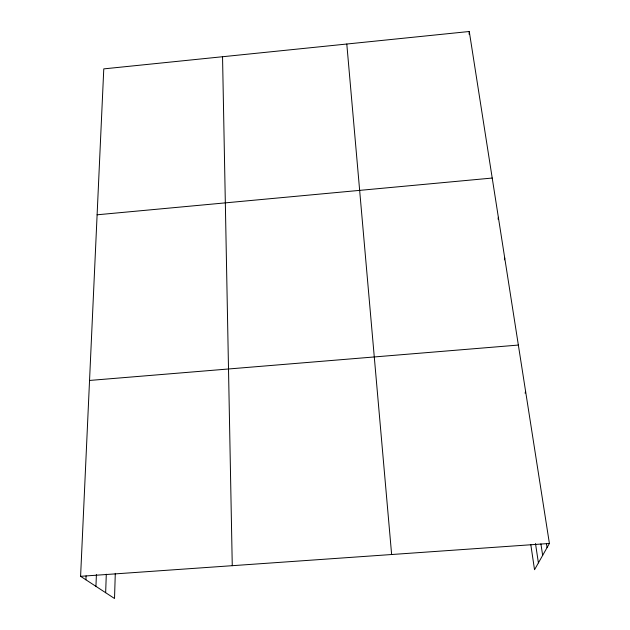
<?xml version="1.0" encoding="UTF-8"?>
<svg xmlns="http://www.w3.org/2000/svg" width="630" height="630" viewBox="0 0 630 630"><rect width="100%" height="100%" fill="white"/><g stroke="black" fill="none" stroke-linecap="round" stroke-linejoin="round"><path stroke-width="0.94" d="M115.29 573.347L114.518 598.5L80.593 576.316L103.777 68.883L469.279 31.5L549.407 543.462L534.531 569.725L530.822 544.737M105.651 592.704L106.297 574.206M95.941 586.357L96.406 574.576M85.908 579.789L86.082 575.907M469.066 34.193L469.279 31.5M498.07 219.106L498.354 217.279M504.433 259.851L504.748 258.119M525.089 393.183L525.609 391.403M97.114 214.798L492.211 178.046M89.547 380.449L518.356 345.067M80.593 576.316L549.407 543.462M546.47 543.714L547.068 547.588M540.902 543.871L542.666 555.369M535.492 543.525L538.406 562.873M346.799 44.029L391.632 554.518M222.54 56.732L232.265 565.685"/></g></svg>
